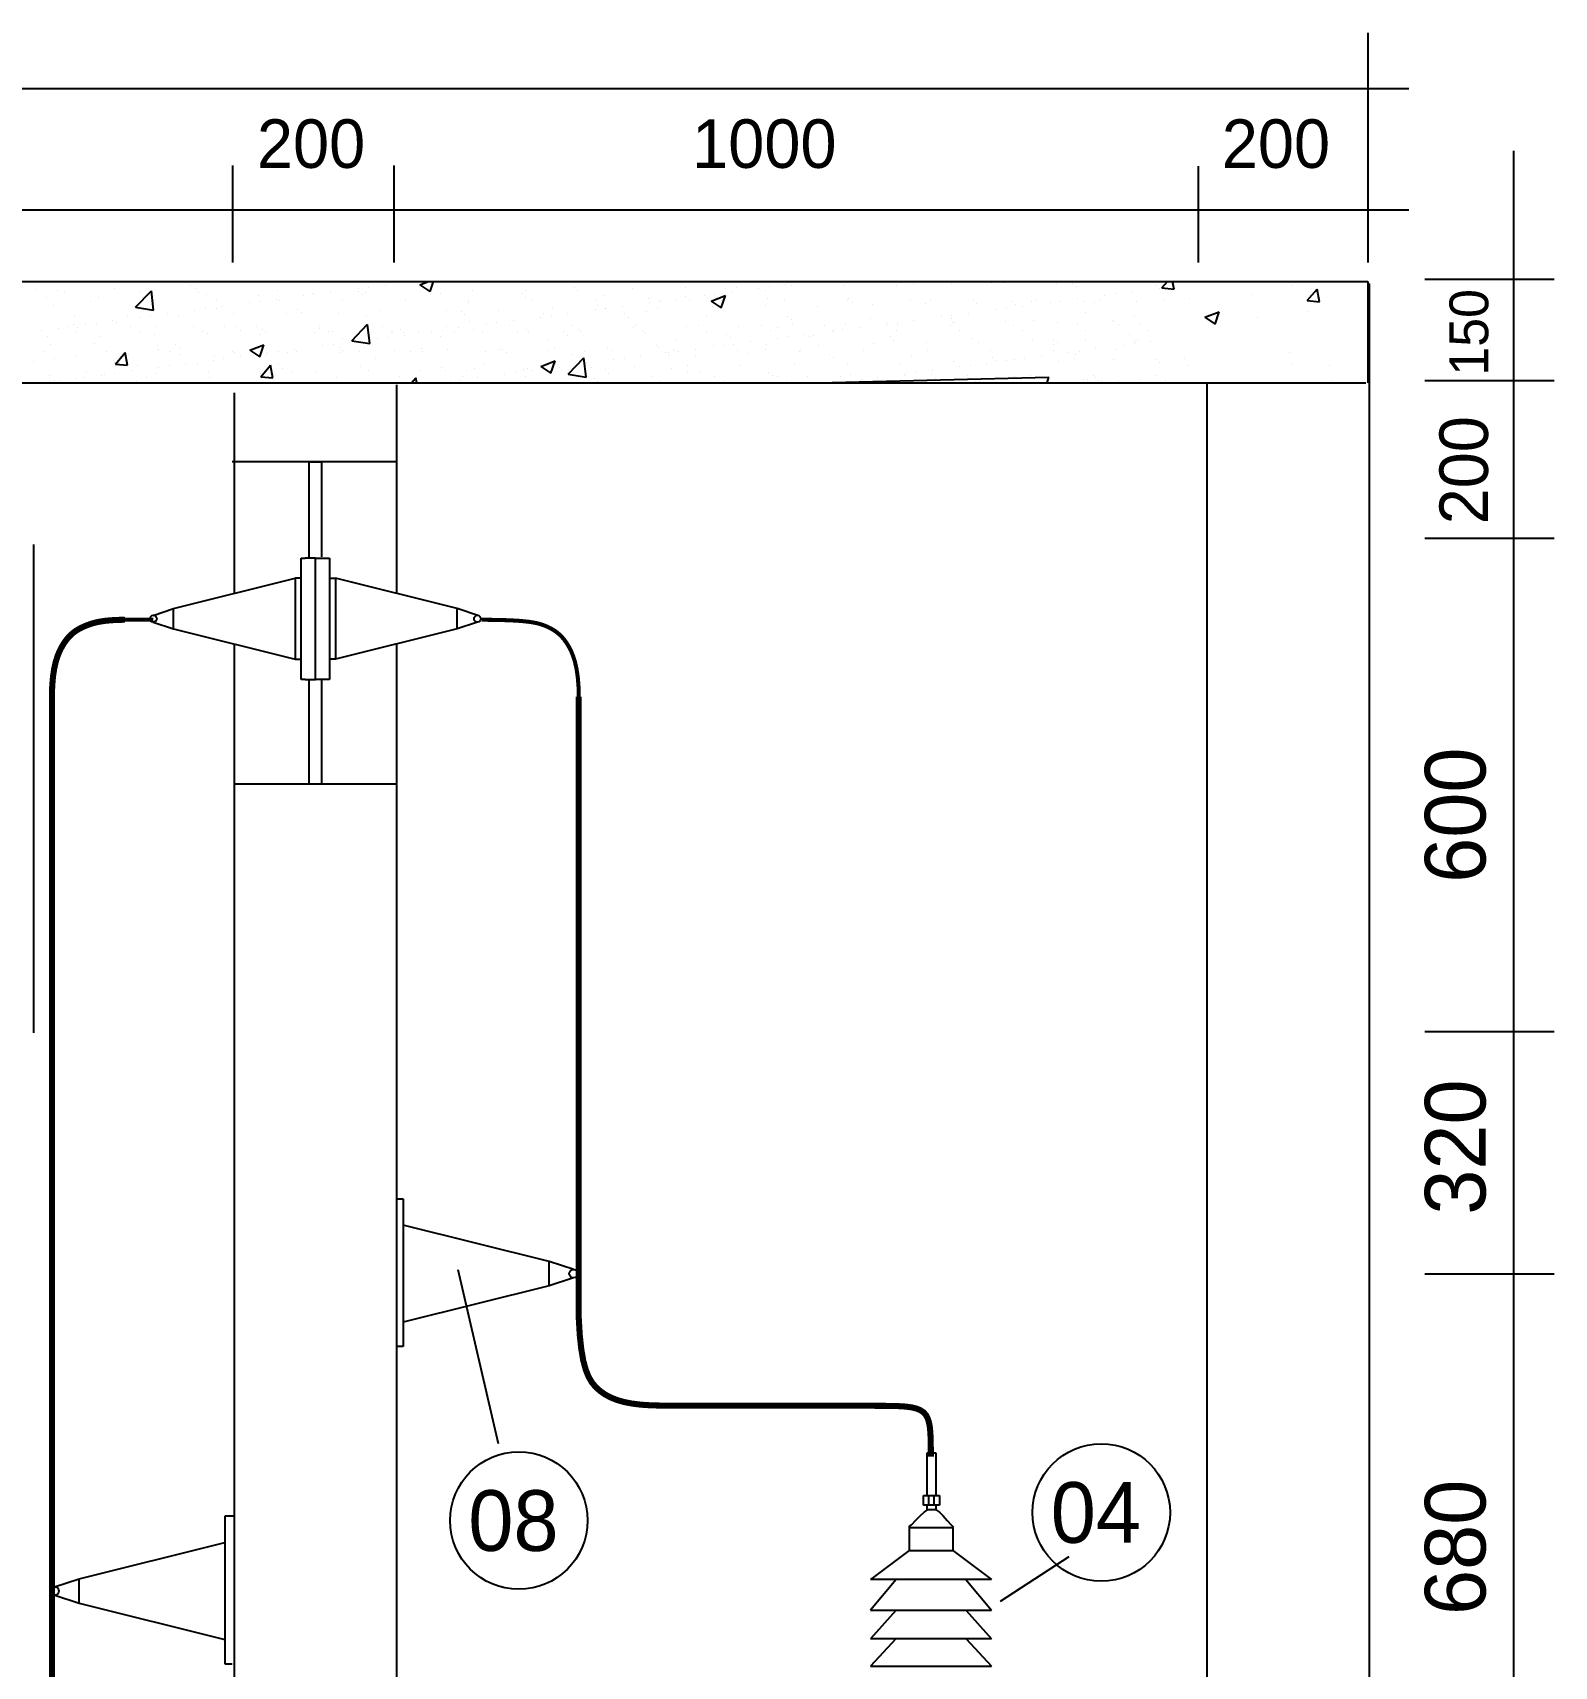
# Model space of a CAD drawing. Extents: x 0.013 to 0.842, y 0.009 to 0.544.
# Drawn here: x 0.26188 to 0.2995, y 0.0585 to 0.0989 of the extents above; entities that cross this region are included whole.
import ezdxf

# ---------------------------------------------------------------- set-up
doc = ezdxf.new("R2010")
doc.units = 0
doc.header["$LTSCALE"] = 250
doc.header["$MEASUREMENT"] = 0
doc.layers.get('0').update_dxf_attribs({"linetype": 'CONTINUOUS'})
doc.layers.add('DETALHES-DIVERSOS', color=7, linetype='CONTINUOUS')
doc.styles.add('ROMANS', font='TXT', dxfattribs={"height": 100})

# ---------------------------------------------------------------- blocks, each defined once
blk = doc.blocks.new('*X1')
at = {"color": 0}
for p, q in [((83069.5, 56709.7), (83069.5, 56709.7)), ((83457.1, 56717.7), (83457.1, 56717.7)), ((83857.3, 56714.3), (83857.3, 56714.3)), ((84263.3, 56705.4), (84263.3, 56705.4)), ((84662.3, 56715.1), (84662.3, 56715.1)), ((84663.4, 56702), (84663.4, 56702)), ((84714.3, 56721.9), (84714.3, 56721.9)), ((84795.6, 56732.6), (84795.6, 56732.6)), ((85225.1, 56704.8), (85225.1, 56704.8)), ((85486.8, 56708.1), (85486.8, 56708.1)), ((85742.7, 56706.9), (85742.7, 56706.9)), ((86012.7, 56716.6), (86012.7, 56716.6)), ((86274.5, 56720), (86274.5, 56720)), ((86530.3, 56718.8), (86530.3, 56718.8)), ((86594.9, 56748.3), (86594.9, 56748.3)), ((86638.7, 56716.3), (86638.7, 56716.3)), ((86690.8, 56723.2), (86690.8, 56723.2)), ((86772.1, 56733.9), (86772.1, 56733.9)), ((86800.4, 56728.5), (86800.4, 56728.5)), ((87062.2, 56731.8), (87062.2, 56731.8)), ((87318, 56730.6), (87318, 56730.6)), ((87401.1, 56736.1), (87401.1, 56736.1)), ((87588.1, 56740.3), (87588.1, 56740.3)), ((87788.7, 56744.1), (87788.7, 56744.1)), ((87849.8, 56743.7), (87849.8, 56743.7)), ((88105.6, 56742.4), (88105.6, 56742.4)), ((88188.8, 56740.7), (88188.8, 56740.7)), ((88207.2, 56723.8), (88207.2, 56723.8)), ((88479.4, 56699.7), (88479.4, 56699.7)), ((88594.9, 56731.8), (88594.9, 56731.8)), ((88615.2, 56717.6), (88615.2, 56717.6)), ((83123.9, 56672.6), (83123.9, 56672.6)), ((83156.5, 56630), (83156.5, 56630)), ((83339.6, 56653.6), (83339.6, 56653.6)), ((83379.7, 56671.4), (83379.7, 56671.4)), ((83556.6, 56626.5), (83556.6, 56626.5)), ((83649.8, 56681.1), (83649.8, 56681.1)), ((83651, 56654.2), (83651, 56654.2)), ((83875.7, 56697.4), (83875.7, 56697.4)), ((83911.5, 56684.5), (83911.5, 56684.5)), ((83962.4, 56654.7), (83962.4, 56654.7)), ((83988.1, 56626.3), (83988.1, 56626.3)), ((84123.9, 56644.2), (84123.9, 56644.2)), ((84167.3, 56683.2), (84167.3, 56683.2)), ((84176, 56651), (84176, 56651)), ((84257.3, 56661.7), (84257.3, 56661.7)), ((84273.8, 56655.3), (84273.8, 56655.3)), ((84393.1, 56679.6), (84393.1, 56679.6)), ((84437.4, 56693), (84437.4, 56693)), ((84445.2, 56686.5), (84445.2, 56686.5)), ((84526.5, 56697.2), (84526.5, 56697.2)), ((84585.3, 56655.9), (84585.3, 56655.9)), ((84681.9, 56685.1), (84681.9, 56685.1)), ((84699.2, 56696.3), (84699.2, 56696.3)), ((84896.7, 56656.4), (84896.7, 56656.4)), ((85069.5, 56693.2), (85069.5, 56693.2)), ((85208.1, 56657), (85208.1, 56657)), ((85469.6, 56689.7), (85469.6, 56689.7)), ((85488.1, 56672.8), (85488.1, 56672.8)), ((85519.5, 56657.6), (85519.5, 56657.6)), ((85830.9, 56658.1), (85830.9, 56658.1)), ((85875.7, 56680.9), (85875.7, 56680.9)), ((85964.6, 56627.6), (85964.6, 56627.6)), ((86100.4, 56645.5), (86100.4, 56645.5)), ((86142.3, 56658.7), (86142.3, 56658.7)), ((86152.4, 56652.3), (86152.4, 56652.3)), ((86233.7, 56663), (86233.7, 56663)), ((86275.8, 56677.5), (86275.8, 56677.5)), ((86294.3, 56660.6), (86294.3, 56660.6)), ((86369.6, 56680.9), (86369.6, 56680.9)), ((86409.7, 56626.2), (86409.7, 56626.2)), ((86421.6, 56687.8), (86421.6, 56687.8)), ((86502.9, 56698.5), (86502.9, 56698.5)), ((86671.5, 56629.6), (86671.5, 56629.6)), ((86681.9, 56668.6), (86681.9, 56668.6)), ((86765.2, 56659.8), (86765.2, 56659.8)), ((86927.3, 56628.3), (86927.3, 56628.3)), ((87076.6, 56660.4), (87076.6, 56660.4)), ((87082, 56665.2), (87082, 56665.2)), ((87100.4, 56648.3), (87100.4, 56648.3)), ((87197.4, 56638.1), (87197.4, 56638.1)), ((87388, 56661), (87388, 56661)), ((87459.1, 56641.4), (87459.1, 56641.4)), ((87488.1, 56656.3), (87488.1, 56656.3)), ((87699.4, 56661.5), (87699.4, 56661.5)), ((87714.9, 56640.2), (87714.9, 56640.2)), ((87859.7, 56618.2), (87859.7, 56618.2)), ((87888.2, 56652.9), (87888.2, 56652.9)), ((87906.6, 56636), (87906.6, 56636)), ((87941, 56628.9), (87941, 56628.9)), ((87985, 56649.9), (87985, 56649.9)), ((88010.8, 56662.1), (88010.8, 56662.1)), ((88076.8, 56646.8), (88076.8, 56646.8)), ((88128.9, 56653.6), (88128.9, 56653.6)), ((88210.2, 56664.3), (88210.2, 56664.3)), ((88246.8, 56653.2), (88246.8, 56653.2)), ((88294.2, 56644.1), (88294.2, 56644.1)), ((88322.2, 56662.7), (88322.2, 56662.7)), ((88346, 56682.2), (88346, 56682.2)), ((88398.1, 56689), (88398.1, 56689)), ((88502.6, 56652), (88502.6, 56652)), ((88633.6, 56663.2), (88633.6, 56663.2)), ((83256, 56538.8), (83256, 56538.8)), ((83259.1, 56578.9), (83259.1, 56578.9)), ((83316.4, 56537.9), (83316.4, 56537.9)), ((83368.5, 56544.7), (83368.5, 56544.7)), ((83449.8, 56555.4), (83449.8, 56555.4)), ((83520.8, 56582.2), (83520.8, 56582.2)), ((83575.1, 56609.6), (83575.1, 56609.6)), ((83585.6, 56573.3), (83585.6, 56573.3)), ((83637.6, 56580.2), (83637.6, 56580.2)), ((83718.9, 56590.9), (83718.9, 56590.9)), ((83776.7, 56581), (83776.7, 56581)), ((83854.8, 56608.7), (83854.8, 56608.7)), ((83906.8, 56615.6), (83906.8, 56615.6)), ((83962.7, 56617.7), (83962.7, 56617.7)), ((84046.7, 56590.7), (84046.7, 56590.7)), ((84308.5, 56594), (84308.5, 56594)), ((84362.8, 56614.2), (84362.8, 56614.2)), ((84381.3, 56597.4), (84381.3, 56597.4)), ((84564.3, 56592.8), (84564.3, 56592.8)), ((84768.9, 56605.4), (84768.9, 56605.4)), ((85096.2, 56605.9), (85096.2, 56605.9)), ((85169, 56602), (85169, 56602)), ((85187.5, 56585.1), (85187.5, 56585.1)), ((85292.9, 56539.2), (85292.9, 56539.2)), ((85344.9, 56546), (85344.9, 56546)), ((85352, 56604.7), (85352, 56604.7)), ((85426.2, 56556.7), (85426.2, 56556.7)), ((85562, 56574.6), (85562, 56574.6)), ((85575.1, 56593.1), (85575.1, 56593.1)), ((85614.1, 56581.4), (85614.1, 56581.4)), ((85622.1, 56614.4), (85622.1, 56614.4)), ((85695.4, 56592.1), (85695.4, 56592.1)), ((85831.2, 56610), (85831.2, 56610)), ((85883.3, 56616.9), (85883.3, 56616.9)), ((85883.8, 56617.7), (85883.8, 56617.7)), ((85975.2, 56589.7), (85975.2, 56589.7)), ((85993.6, 56572.8), (85993.6, 56572.8)), ((86139.6, 56616.5), (86139.6, 56616.5)), ((86381.3, 56580.8), (86381.3, 56580.8)), ((86781.4, 56577.4), (86781.4, 56577.4)), ((86799.8, 56560.5), (86799.8, 56560.5)), ((87068.5, 56539.1), (87068.5, 56539.1)), ((87187.4, 56568.6), (87187.4, 56568.6)), ((87269.3, 56540.4), (87269.3, 56540.4)), ((87321.3, 56547.3), (87321.3, 56547.3)), ((87324.3, 56537.9), (87324.3, 56537.9)), ((87402.6, 56558), (87402.6, 56558)), ((87538.5, 56575.9), (87538.5, 56575.9)), ((87587.6, 56565.1), (87587.6, 56565.1)), ((87590.5, 56582.7), (87590.5, 56582.7)), ((87594.4, 56547.6), (87594.4, 56547.6)), ((87606, 56548.2), (87606, 56548.2)), ((87671.8, 56593.4), (87671.8, 56593.4)), ((87807.6, 56611.3), (87807.6, 56611.3)), ((87856.1, 56551), (87856.1, 56551)), ((87993.6, 56556.3), (87993.6, 56556.3)), ((88111.9, 56549.8), (88111.9, 56549.8)), ((88382, 56559.5), (88382, 56559.5)), ((88393.8, 56552.8), (88393.8, 56552.8)), ((83099.3, 56509.3), (83099.3, 56509.3)), ((83130.2, 56479.9), (83130.2, 56479.9)), ((83180.6, 56520), (83180.6, 56520)), ((83226.4, 56526.8), (83226.4, 56526.8)), ((83268.6, 56499.9), (83268.6, 56499.9)), ((83274.5, 56521.9), (83274.5, 56521.9)), ((83386, 56478.7), (83386, 56478.7)), ((83537.8, 56527.4), (83537.8, 56527.4)), ((83580, 56500.5), (83580, 56500.5)), ((83656.1, 56488.4), (83656.1, 56488.4)), ((83662.1, 56529.9), (83662.1, 56529.9)), ((83849.2, 56527.9), (83849.2, 56527.9)), ((83891.4, 56501.1), (83891.4, 56501.1)), ((83917.8, 56491.8), (83917.8, 56491.8)), ((84062.2, 56526.5), (84062.2, 56526.5)), ((84080.7, 56509.6), (84080.7, 56509.6)), ((84160.6, 56528.5), (84160.6, 56528.5)), ((84173.6, 56490.5), (84173.6, 56490.5)), ((84202.8, 56501.6), (84202.8, 56501.6)), ((84443.7, 56500.3), (84443.7, 56500.3)), ((84468.3, 56517.6), (84468.3, 56517.6)), ((84472, 56529), (84472, 56529)), ((84514.2, 56502.2), (84514.2, 56502.2)), ((84754.5, 56468.3), (84754.5, 56468.3)), ((84783.5, 56529.6), (84783.5, 56529.6)), ((84806.5, 56475.1), (84806.5, 56475.1)), ((84825.6, 56502.7), (84825.6, 56502.7)), ((84868.4, 56514.2), (84868.4, 56514.2)), ((84886.8, 56497.3), (84886.8, 56497.3)), ((84887.8, 56485.8), (84887.8, 56485.8)), ((84961.3, 56502.4), (84961.3, 56502.4)), ((85023.7, 56503.7), (85023.7, 56503.7)), ((85075.7, 56510.6), (85075.7, 56510.6)), ((85094.9, 56530.2), (85094.9, 56530.2)), ((85137, 56503.3), (85137, 56503.3)), ((85157, 56521.3), (85157, 56521.3)), ((85231.4, 56512.1), (85231.4, 56512.1)), ((85274.5, 56505.4), (85274.5, 56505.4)), ((85406.3, 56530.7), (85406.3, 56530.7)), ((85448.5, 56503.9), (85448.5, 56503.9)), ((85493.1, 56515.5), (85493.1, 56515.5)), ((85674.6, 56501.9), (85674.6, 56501.9)), ((85693, 56485), (85693, 56485)), ((85717.7, 56531.3), (85717.7, 56531.3)), ((85749, 56514.2), (85749, 56514.2)), ((85759.9, 56504.4), (85759.9, 56504.4)), ((86019, 56524), (86019, 56524)), ((86029.1, 56531.9), (86029.1, 56531.9)), ((86071.3, 56505), (86071.3, 56505)), ((86080.6, 56493.1), (86080.6, 56493.1)), ((86280.8, 56527.3), (86280.8, 56527.3)), ((86340.5, 56532.4), (86340.5, 56532.4)), ((86382.7, 56505.6), (86382.7, 56505.6)), ((86480.8, 56489.6), (86480.8, 56489.6)), ((86499.2, 56472.8), (86499.2, 56472.8)), ((86536.6, 56526.1), (86536.6, 56526.1)), ((86651.9, 56533), (86651.9, 56533)), ((86694.1, 56506.1), (86694.1, 56506.1)), ((86730.9, 56469.6), (86730.9, 56469.6)), ((86783, 56476.4), (86783, 56476.4)), ((86806.7, 56535.8), (86806.7, 56535.8)), ((86864.3, 56487.1), (86864.3, 56487.1)), ((86886.8, 56480.8), (86886.8, 56480.8)), ((86963.4, 56533.6), (86963.4, 56533.6)), ((87000.1, 56505), (87000.1, 56505)), ((87005.5, 56506.7), (87005.5, 56506.7)), ((87052.2, 56511.9), (87052.2, 56511.9)), ((87133.5, 56522.6), (87133.5, 56522.6)), ((87274.8, 56534.1), (87274.8, 56534.1)), ((87287, 56477.4), (87287, 56477.4)), ((87305.4, 56460.5), (87305.4, 56460.5)), ((87316.9, 56507.3), (87316.9, 56507.3)), ((87586.2, 56534.7), (87586.2, 56534.7)), ((87628.4, 56507.8), (87628.4, 56507.8)), ((87693, 56468.5), (87693, 56468.5)), ((87897.6, 56535.3), (87897.6, 56535.3)), ((87939.8, 56508.4), (87939.8, 56508.4)), ((87991.3, 56457.2), (87991.3, 56457.2)), ((88093.2, 56465.1), (88093.2, 56465.1)), ((88209, 56535.8), (88209, 56535.8)), ((88251.2, 56509), (88251.2, 56509)), ((88253.1, 56460.6), (88253.1, 56460.6)), ((88412.2, 56536), (88412.2, 56536)), ((88508.9, 56459.3), (88508.9, 56459.3)), ((88520.4, 56536.4), (88520.4, 56536.4)), ((88562.6, 56509.5), (88562.6, 56509.5)), ((83109, 56402.6), (83109, 56402.6)), ((83265.4, 56386.2), (83265.4, 56386.2)), ((83361.5, 56442.1), (83361.5, 56442.1)), ((83420.4, 56403.2), (83420.4, 56403.2)), ((83527.1, 56389.5), (83527.1, 56389.5)), ((83731.8, 56403.8), (83731.8, 56403.8)), ((83761.6, 56438.7), (83761.6, 56438.7)), ((83780, 56421.8), (83780, 56421.8)), ((83783, 56388.3), (83783, 56388.3)), ((84043.2, 56404.3), (84043.2, 56404.3)), ((84053, 56398), (84053, 56398)), ((84080.3, 56379.5), (84080.3, 56379.5)), ((84167.6, 56429.9), (84167.6, 56429.9)), ((84216.1, 56397.4), (84216.1, 56397.4)), ((84268.2, 56404.3), (84268.2, 56404.3)), ((84314.8, 56401.4), (84314.8, 56401.4)), ((84349.5, 56415), (84349.5, 56415)), ((84354.6, 56404.9), (84354.6, 56404.9)), ((84485.3, 56432.8), (84485.3, 56432.8)), ((84537.4, 56439.7), (84537.4, 56439.7)), ((84567.8, 56426.4), (84567.8, 56426.4)), ((84570.6, 56400.1), (84570.6, 56400.1)), ((84586.2, 56409.5), (84586.2, 56409.5)), ((84618.7, 56450.4), (84618.7, 56450.4)), ((84666, 56405.5), (84666, 56405.5)), ((84840.7, 56409.9), (84840.7, 56409.9)), ((84973.8, 56417.6), (84973.8, 56417.6)), ((84977.4, 56406), (84977.4, 56406)), ((85102.5, 56413.2), (85102.5, 56413.2)), ((85288.9, 56406.6), (85288.9, 56406.6)), ((85358.3, 56412), (85358.3, 56412)), ((85374, 56414.2), (85374, 56414.2)), ((85392.4, 56397.3), (85392.4, 56397.3)), ((85600.3, 56407.2), (85600.3, 56407.2)), ((85628.4, 56421.7), (85628.4, 56421.7)), ((85780, 56405.3), (85780, 56405.3)), ((85890.1, 56425), (85890.1, 56425)), ((85911.7, 56407.7), (85911.7, 56407.7)), ((86056.8, 56380.8), (86056.8, 56380.8)), ((86145.9, 56423.8), (86145.9, 56423.8)), ((86180.2, 56401.9), (86180.2, 56401.9)), ((86192.6, 56398.7), (86192.6, 56398.7)), ((86198.6, 56385), (86198.6, 56385)), ((86223.1, 56408.3), (86223.1, 56408.3)), ((86244.6, 56405.5), (86244.6, 56405.5)), ((86325.9, 56416.2), (86325.9, 56416.2)), ((86416, 56433.5), (86416, 56433.5)), ((86461.8, 56434.1), (86461.8, 56434.1)), ((86513.8, 56441), (86513.8, 56441)), ((86534.5, 56408.9), (86534.5, 56408.9)), ((86586.2, 56393), (86586.2, 56393)), ((86595.1, 56451.7), (86595.1, 56451.7)), ((86677.8, 56436.9), (86677.8, 56436.9)), ((86845.9, 56409.4), (86845.9, 56409.4)), ((86933.6, 56435.7), (86933.6, 56435.7)), ((86986.4, 56389.6), (86986.4, 56389.6)), ((87157.3, 56410), (87157.3, 56410)), ((87203.7, 56445.4), (87203.7, 56445.4)), ((87392.4, 56380.8), (87392.4, 56380.8)), ((87465.4, 56448.7), (87465.4, 56448.7)), ((87468.8, 56410.6), (87468.8, 56410.6)), ((87721.2, 56447.5), (87721.2, 56447.5)), ((87780.2, 56411.1), (87780.2, 56411.1)), ((87792.5, 56377.3), (87792.5, 56377.3)), ((88033.2, 56382.1), (88033.2, 56382.1)), ((88091.6, 56411.7), (88091.6, 56411.7)), ((88111.6, 56448.2), (88111.6, 56448.2)), ((88169, 56400), (88169, 56400)), ((88221.1, 56406.8), (88221.1, 56406.8)), ((88302.4, 56417.5), (88302.4, 56417.5)), ((88403, 56412.3), (88403, 56412.3)), ((88438.2, 56435.4), (88438.2, 56435.4)), ((88490.3, 56442.3), (88490.3, 56442.3)), ((88499.2, 56456.2), (88499.2, 56456.2)), ((88571.6, 56453), (88571.6, 56453)), ((83060.8, 56354.4), (83060.8, 56354.4)), ((83460.7, 56297.9), (83460.7, 56297.9)), ((83461, 56350.9), (83461, 56350.9)), ((83479.4, 56334.1), (83479.4, 56334.1)), ((83542, 56308.6), (83542, 56308.6)), ((83662.4, 56295.8), (83662.4, 56295.8)), ((83677.8, 56326.5), (83677.8, 56326.5)), ((83729.8, 56333.4), (83729.8, 56333.4)), ((83811.1, 56344.1), (83811.1, 56344.1)), ((83867, 56342.1), (83867, 56342.1)), ((83924.1, 56299.1), (83924.1, 56299.1)), ((83947, 56362), (83947, 56362)), ((83999, 56368.8), (83999, 56368.8)), ((84179.9, 56297.9), (84179.9, 56297.9)), ((84267.2, 56338.7), (84267.2, 56338.7)), ((84285.6, 56321.8), (84285.6, 56321.8)), ((84450, 56307.6), (84450, 56307.6)), ((84673.2, 56329.8), (84673.2, 56329.8)), ((84711.8, 56310.9), (84711.8, 56310.9)), ((84967.6, 56309.7), (84967.6, 56309.7)), ((85073.4, 56326.4), (85073.4, 56326.4)), ((85091.8, 56309.5), (85091.8, 56309.5)), ((85237.7, 56319.4), (85237.7, 56319.4)), ((85437.1, 56299.2), (85437.1, 56299.2)), ((85479.4, 56317.5), (85479.4, 56317.5)), ((85499.4, 56322.8), (85499.4, 56322.8)), ((85518.4, 56309.9), (85518.4, 56309.9)), ((85654.2, 56327.8), (85654.2, 56327.8)), ((85706.3, 56334.7), (85706.3, 56334.7)), ((85787.6, 56345.4), (85787.6, 56345.4)), ((85879.6, 56314.1), (85879.6, 56314.1)), ((85898, 56297.2), (85898, 56297.2)), ((85923.4, 56363.3), (85923.4, 56363.3)), ((85975.5, 56370.1), (85975.5, 56370.1)), ((86025.3, 56331.3), (86025.3, 56331.3)), ((86285.6, 56305.3), (86285.6, 56305.3)), ((86287.1, 56334.6), (86287.1, 56334.6)), ((86542.9, 56333.4), (86542.9, 56333.4)), ((86685.7, 56301.8), (86685.7, 56301.8)), ((86813, 56343.1), (86813, 56343.1)), ((87004.8, 56372.7), (87004.8, 56372.7)), ((87074.8, 56346.5), (87074.8, 56346.5)), ((87330.6, 56345.2), (87330.6, 56345.2)), ((87413.5, 56300.5), (87413.5, 56300.5)), ((87494.8, 56311.2), (87494.8, 56311.2)), ((87600.7, 56355), (87600.7, 56355)), ((87630.7, 56329.1), (87630.7, 56329.1)), ((87682.7, 56336), (87682.7, 56336)), ((87764, 56346.7), (87764, 56346.7)), ((87811, 56360.4), (87811, 56360.4)), ((87862.4, 56358.3), (87862.4, 56358.3)), ((87899.8, 56364.5), (87899.8, 56364.5)), ((87951.9, 56371.4), (87951.9, 56371.4)), ((88118.2, 56357.1), (88118.2, 56357.1)), ((88198.6, 56368.5), (88198.6, 56368.5)), ((88388.3, 56366.8), (88388.3, 56366.8)), ((88598.7, 56365), (88598.7, 56365)), ((88617.2, 56348.1), (88617.2, 56348.1)), ((83136.5, 56287.2), (83136.5, 56287.2)), ((83139.4, 56255.6), (83139.4, 56255.6)), ((83160.4, 56263.2), (83160.4, 56263.2)), ((83191.5, 56262.5), (83191.5, 56262.5)), ((83272.8, 56273.2), (83272.8, 56273.2)), ((83307.1, 56276.4), (83307.1, 56276.4)), ((83392.3, 56286), (83392.3, 56286)), ((83408.6, 56291.1), (83408.6, 56291.1)), ((83566.4, 56254.3), (83566.4, 56254.3)), ((83618.6, 56276.9), (83618.6, 56276.9)), ((83660.7, 56250.1), (83660.7, 56250.1)), ((83930, 56277.5), (83930, 56277.5)), ((83966.6, 56250.9), (83966.6, 56250.9)), ((83972.1, 56250.6), (83972.1, 56250.6)), ((84241.4, 56278.1), (84241.4, 56278.1)), ((84283.6, 56251.2), (84283.6, 56251.2)), ((84552.8, 56278.6), (84552.8, 56278.6)), ((84595, 56251.8), (84595, 56251.8)), ((84864.2, 56279.2), (84864.2, 56279.2)), ((84906.4, 56252.3), (84906.4, 56252.3)), ((85115.9, 56256.9), (85115.9, 56256.9)), ((85167.9, 56263.8), (85167.9, 56263.8)), ((85175.6, 56279.8), (85175.6, 56279.8)), ((85217.8, 56252.9), (85217.8, 56252.9)), ((85249.2, 56274.5), (85249.2, 56274.5)), ((85385.1, 56292.4), (85385.1, 56292.4)), ((85487, 56280.3), (85487, 56280.3)), ((85529.2, 56253.5), (85529.2, 56253.5)), ((85798.5, 56280.9), (85798.5, 56280.9)), ((85840.6, 56254), (85840.6, 56254)), ((86109.9, 56281.5), (86109.9, 56281.5)), ((86152, 56254.6), (86152, 56254.6)), ((86421.3, 56282), (86421.3, 56282)), ((86463.5, 56255.2), (86463.5, 56255.2)), ((86704.2, 56284.9), (86704.2, 56284.9)), ((86732.7, 56282.6), (86732.7, 56282.6)), ((86774.9, 56255.7), (86774.9, 56255.7)), ((87044.1, 56283.2), (87044.1, 56283.2)), ((87086.3, 56256.3), (87086.3, 56256.3)), ((87091.8, 56293), (87091.8, 56293)), ((87092.3, 56258.2), (87092.3, 56258.2)), ((87144.4, 56265.1), (87144.4, 56265.1)), ((87210, 56252.7), (87210, 56252.7)), ((87225.7, 56275.8), (87225.7, 56275.8)), ((87355.5, 56283.7), (87355.5, 56283.7)), ((87361.5, 56293.7), (87361.5, 56293.7)), ((87397.7, 56256.9), (87397.7, 56256.9)), ((87471.7, 56256), (87471.7, 56256)), ((87491.9, 56289.5), (87491.9, 56289.5)), ((87510.4, 56272.7), (87510.4, 56272.7)), ((87666.9, 56284.3), (87666.9, 56284.3)), ((87709.1, 56257.4), (87709.1, 56257.4)), ((87727.5, 56254.8), (87727.5, 56254.8)), ((87898, 56280.7), (87898, 56280.7)), ((87978.4, 56284.9), (87978.4, 56284.9)), ((87997.6, 56264.5), (87997.6, 56264.5)), ((88020.5, 56258), (88020.5, 56258)), ((88259.4, 56267.9), (88259.4, 56267.9)), ((88289.8, 56285.4), (88289.8, 56285.4)), ((88298.1, 56277.3), (88298.1, 56277.3)), ((88316.6, 56260.4), (88316.6, 56260.4)), ((88331.9, 56258.6), (88331.9, 56258.6)), ((88515.2, 56266.7), (88515.2, 56266.7)), ((88601.2, 56286), (88601.2, 56286)), ((88643.4, 56259.1), (88643.4, 56259.1))]:
    blk.add_line(p, q, dxfattribs=at)

msp = doc.modelspace()

# ---------------------------------------------------------------- linework, layer by layer
at = {"layer": 'DETALHES-DIVERSOS'}
for p, q in [((0.2949, 0.093216), (0.2949, 0.0989)), ((0.2194, 0.097516), (0.2959, 0.097516)), ((0.2985, 0.030074), (0.2985, 0.095974)), ((0.266831, 0.093216), (0.266831, 0.095616)), ((0.270816, 0.093216), (0.270816, 0.095616)), ((0.2907, 0.093216), (0.2907, 0.0956)), ((0.2194, 0.094516), (0.2959, 0.094516)), ((0.220801, 0.092746), (0.294888, 0.092746)), ((0.265787, 0.09264), (0.265787, 0.09264)), ((0.271454, 0.092663), (0.271669, 0.092746)), ((0.271454, 0.092663), (0.271703, 0.092495)), ((0.271704, 0.092495), (0.271788, 0.092746)), ((0.275264, 0.092598), (0.275264, 0.092598)), ((0.278997, 0.092577), (0.278997, 0.092577)), ((0.289799, 0.092586), (0.289933, 0.092746)), ((0.289799, 0.092586), (0.290098, 0.09256)), ((0.290099, 0.09256), (0.290064, 0.092746)), ((0.29302, 0.092653), (0.29302, 0.092653)), ((0.293392, 0.092272), (0.293634, 0.09256)), ((0.293692, 0.092245), (0.293634, 0.09256)), ((0.294888, 0.092746), (0.294888, 0.090241)), ((0.29492, 0.092696), (0.29492, 0.029955)), ((0.2963, 0.0928), (0.2995, 0.0928)), ((0.262488, 0.09252), (0.262488, 0.09252)), ((0.262663, 0.092492), (0.262663, 0.092492)), ((0.264425, 0.092109), (0.264815, 0.092516)), ((0.264533, 0.092475), (0.264533, 0.092475)), ((0.26487, 0.09204), (0.264815, 0.092515)), ((0.272662, 0.092222), (0.272662, 0.092222)), ((0.275845, 0.092162), (0.275845, 0.092162)), ((0.2771, 0.092327), (0.2771, 0.092327)), ((0.278654, 0.092262), (0.279005, 0.092397)), ((0.278654, 0.092262), (0.278903, 0.092094)), ((0.278903, 0.092094), (0.279005, 0.092396)), ((0.279986, 0.092512), (0.279986, 0.092512)), ((0.29049, 0.092332), (0.29049, 0.092332)), ((0.292039, 0.092415), (0.292039, 0.092415)), ((0.293392, 0.092272), (0.293692, 0.092246)), ((0.263942, 0.091736), (0.263942, 0.091736)), ((0.264425, 0.092109), (0.26487, 0.09204)), ((0.270131, 0.091902), (0.270131, 0.091902)), ((0.272682, 0.091745), (0.272682, 0.091745)), ((0.277064, 0.09201), (0.277064, 0.09201)), ((0.287917, 0.091979), (0.287917, 0.091979)), ((0.289118, 0.091913), (0.289118, 0.091913)), ((0.290863, 0.091861), (0.291214, 0.091995)), ((0.290863, 0.091861), (0.291112, 0.091693)), ((0.291113, 0.091692), (0.291214, 0.091995)), ((0.292168, 0.091849), (0.292168, 0.091849)), ((0.293422, 0.092014), (0.293422, 0.092014)), ((0.266617, 0.091623), (0.266617, 0.091623)), ((0.267559, 0.091549), (0.267559, 0.091549)), ((0.269291, 0.09151), (0.269291, 0.09151)), ((0.26953, 0.09133), (0.26953, 0.09133)), ((0.269771, 0.09128), (0.270161, 0.091687)), ((0.270217, 0.09121), (0.270162, 0.091686)), ((0.270784, 0.091495), (0.270784, 0.091495)), ((0.271965, 0.091397), (0.271965, 0.091397)), ((0.274143, 0.091509), (0.274143, 0.091509)), ((0.280306, 0.091604), (0.280306, 0.091604)), ((0.281186, 0.091412), (0.281186, 0.091412)), ((0.289004, 0.091432), (0.289004, 0.091432)), ((0.262324, 0.091176), (0.262324, 0.091176)), ((0.263924, 0.090704), (0.264166, 0.090992)), ((0.264224, 0.090678), (0.264166, 0.090992)), ((0.264957, 0.091173), (0.264957, 0.091173)), ((0.264999, 0.091063), (0.264999, 0.091063)), ((0.266366, 0.090914), (0.266366, 0.090914)), ((0.267245, 0.091047), (0.267596, 0.091182)), ((0.267245, 0.091047), (0.267494, 0.090879)), ((0.267494, 0.090879), (0.267596, 0.091182)), ((0.267673, 0.09095), (0.267673, 0.09095)), ((0.269771, 0.09128), (0.270217, 0.091211)), ((0.271221, 0.091007), (0.271221, 0.091007)), ((0.27464, 0.091284), (0.27464, 0.091284)), ((0.275203, 0.09093), (0.275203, 0.09093)), ((0.277314, 0.091171), (0.277314, 0.091171)), ((0.277775, 0.091283), (0.277775, 0.091283)), ((0.279988, 0.091058), (0.279988, 0.091058)), ((0.280843, 0.091017), (0.280843, 0.091017)), ((0.287107, 0.091182), (0.287107, 0.091182)), ((0.287672, 0.090945), (0.287672, 0.090945)), ((0.292959, 0.090985), (0.292959, 0.090985)), ((0.262427, 0.090852), (0.262427, 0.090852)), ((0.263924, 0.090704), (0.264224, 0.090678)), ((0.264469, 0.090664), (0.264469, 0.090664)), ((0.267518, 0.09039), (0.267759, 0.090678)), ((0.267817, 0.090363), (0.267759, 0.090677)), ((0.270347, 0.090837), (0.270347, 0.090837)), ((0.272601, 0.090555), (0.272601, 0.090555)), ((0.273022, 0.090724), (0.273022, 0.090724)), ((0.274444, 0.090646), (0.274795, 0.090781)), ((0.274444, 0.090646), (0.274694, 0.090478)), ((0.274694, 0.090478), (0.274795, 0.090781)), ((0.275118, 0.090451), (0.275508, 0.090857)), ((0.275564, 0.090381), (0.275508, 0.090857)), ((0.275696, 0.090611), (0.275696, 0.090611)), ((0.277679, 0.090601), (0.277679, 0.090601)), ((0.278265, 0.09091), (0.278265, 0.09091)), ((0.290347, 0.090832), (0.290347, 0.090832)), ((0.290429, 0.090664), (0.290429, 0.090664)), ((0.293021, 0.090719), (0.293021, 0.090719)), ((0.293953, 0.090662), (0.293953, 0.090662)), ((0.220801, 0.090241), (0.294838, 0.090241)), ((0.263215, 0.090499), (0.263215, 0.090499)), ((0.267518, 0.09039), (0.267817, 0.090364)), ((0.268299, 0.090506), (0.268299, 0.090506)), ((0.270873, 0.090191), (0.270873, 0.085031)), ((0.27125, 0.090241), (0.271353, 0.090363)), ((0.271375, 0.090241), (0.271353, 0.090363)), ((0.275118, 0.090451), (0.275563, 0.090382)), ((0.275343, 0.090409), (0.275343, 0.090409)), ((0.275782, 0.090351), (0.275782, 0.090351)), ((0.27837, 0.090498), (0.27837, 0.090498)), ((0.281045, 0.090385), (0.281045, 0.090385)), ((0.281644, 0.090245), (0.287005, 0.09038)), ((0.281644, 0.090245), (0.28165, 0.090241)), ((0.286959, 0.090241), (0.287005, 0.090379)), ((0.287856, 0.090311), (0.287856, 0.090311)), ((0.288729, 0.090272), (0.288729, 0.090272)), ((0.290912, 0.090241), (0.290912, 0.030106)), ((0.294002, 0.090288), (0.294002, 0.090288)), ((0.2963, 0.0903), (0.2995, 0.0903)), ((0.266865, 0.08999), (0.266865, 0.085031)), ((0.270873, 0.088287), (0.266815, 0.088287)), ((0.268719, 0.085933), (0.268719, 0.088287)), ((0.268719, 0.088287), (0.269019, 0.088287)), ((0.269019, 0.088287), (0.269019, 0.085933)), ((0.261906, 0.074164), (0.261906, 0.086237)), ((0.2963, 0.0864), (0.2995, 0.0864)), ((0.268518, 0.082901), (0.268518, 0.085907)), ((0.268518, 0.085907), (0.268619, 0.085907)), ((0.268869, 0.085907), (0.268619, 0.085907)), ((0.268869, 0.082901), (0.268869, 0.085907)), ((0.268869, 0.085907), (0.26912, 0.085907)), ((0.26912, 0.085907), (0.26922, 0.085907)), ((0.26922, 0.085907), (0.26922, 0.082901)), ((0.265362, 0.084655), (0.268368, 0.085406)), ((0.268368, 0.085406), (0.268368, 0.083402)), ((0.268368, 0.085406), (0.268368, 0.083402)), ((0.268518, 0.085406), (0.268368, 0.085406)), ((0.26922, 0.085406), (0.26937, 0.085406)), ((0.272376, 0.084655), (0.26937, 0.085406)), ((0.26937, 0.085406), (0.26937, 0.083402)), ((0.26937, 0.085406), (0.26937, 0.083402)), ((0.264856, 0.084489), (0.265362, 0.084655)), ((0.265362, 0.084154), (0.265362, 0.084655)), ((0.272882, 0.084489), (0.272376, 0.084655)), ((0.272376, 0.084154), (0.272376, 0.084655)), ((0.272882, 0.084489), (0.272376, 0.084655)), ((0.272376, 0.084154), (0.272376, 0.084655)), ((0.272882, 0.084489), (0.272376, 0.084655)), ((0.272376, 0.084154), (0.272376, 0.084655)), ((0.264861, 0.084317), (0.265362, 0.084154)), ((0.265362, 0.084154), (0.268368, 0.083402)), ((0.272376, 0.084154), (0.26937, 0.083402)), ((0.272877, 0.084317), (0.272376, 0.084154)), ((0.272877, 0.084317), (0.272376, 0.084154)), ((0.272877, 0.084317), (0.272376, 0.084154)), ((0.266865, 0.083778), (0.266865, 0.030024)), ((0.270873, 0.083778), (0.270873, 0.030024)), ((0.268368, 0.083402), (0.268518, 0.083402)), ((0.26937, 0.083402), (0.26922, 0.083402)), ((0.268619, 0.082901), (0.268518, 0.082901)), ((0.268619, 0.082901), (0.268869, 0.082901)), ((0.268719, 0.080322), (0.268719, 0.082877)), ((0.26912, 0.082901), (0.268869, 0.082901)), ((0.269019, 0.082877), (0.269019, 0.080322)), ((0.26922, 0.082901), (0.26912, 0.082901)), ((0.266865, 0.080322), (0.270873, 0.080322)), ((0.268669, 0.080322), (0.269019, 0.080322)), ((0.2963, 0.0742), (0.2995, 0.0742)), ((0.270861, 0.07006), (0.271041, 0.07006)), ((0.271041, 0.07006), (0.271041, 0.066403)), ((0.274648, 0.068507), (0.271041, 0.069409)), ((0.2734, 0.064), (0.2724, 0.0683)), ((0.274648, 0.067906), (0.274648, 0.068507)), ((0.275256, 0.068308), (0.274648, 0.068507)), ((0.274648, 0.067906), (0.271041, 0.067004)), ((0.27525, 0.068102), (0.274648, 0.067906)), ((0.2963, 0.0682), (0.2995, 0.0682)), ((0.271041, 0.066403), (0.270861, 0.066403)), ((0.284221, 0.063767), (0.283983, 0.063767)), ((0.283983, 0.063767), (0.283983, 0.062722)), ((0.284221, 0.062722), (0.284221, 0.063767)), ((0.283901, 0.062484), (0.283901, 0.062722)), ((0.283901, 0.062722), (0.284302, 0.062722)), ((0.283983, 0.062722), (0.284221, 0.062722)), ((0.284032, 0.062484), (0.284032, 0.062722)), ((0.284164, 0.062484), (0.284164, 0.062722)), ((0.284302, 0.062722), (0.284302, 0.062484)), ((0.284302, 0.062484), (0.283901, 0.062484)), ((0.283983, 0.062484), (0.283983, 0.062377)), ((0.283983, 0.062377), (0.284221, 0.062377)), ((0.284221, 0.062377), (0.284221, 0.062484)), ((0.266865, 0.062211), (0.266635, 0.062211)), ((0.266635, 0.062211), (0.266635, 0.058554)), ((0.266635, 0.062211), (0.266635, 0.058554)), ((0.283548, 0.06194), (0.283548, 0.061357)), ((0.283548, 0.061931), (0.284633, 0.061931)), ((0.284633, 0.061919), (0.284633, 0.061357)), ((0.263028, 0.060658), (0.266635, 0.06156)), ((0.283548, 0.061357), (0.282596, 0.060643)), ((0.283548, 0.061357), (0.284633, 0.061357)), ((0.284633, 0.061357), (0.285585, 0.060643)), ((0.2875, 0.0612), (0.2858, 0.0601)), ((0.26242, 0.060459), (0.263028, 0.060658)), ((0.263028, 0.060057), (0.263028, 0.060658)), ((0.285585, 0.060643), (0.282596, 0.060643)), ((0.283225, 0.060639), (0.282596, 0.059887)), ((0.284954, 0.06064), (0.285585, 0.059887)), ((0.262426, 0.060253), (0.263028, 0.060057)), ((0.263028, 0.060057), (0.266635, 0.059155)), ((0.282596, 0.059887), (0.285585, 0.059887)), ((0.283221, 0.05988), (0.282596, 0.059179)), ((0.284959, 0.05988), (0.285585, 0.059179)), ((0.266635, 0.059155), (0.266635, 0.058554)), ((0.266635, 0.059155), (0.266635, 0.058554)), ((0.285585, 0.059179), (0.282596, 0.059179)), ((0.283223, 0.059174), (0.282596, 0.058496)), ((0.284957, 0.059174), (0.285585, 0.058496)), ((0.266635, 0.058554), (0.266815, 0.058554)), ((0.282596, 0.058496), (0.285585, 0.058496))]:
    msp.add_line(p, q, dxfattribs=at)
for points, const_width in [([(0.262356, 0.082476), (0.262363, 0.082739), (0.262382, 0.082969), (0.262412, 0.083167), (0.26245, 0.083337), (0.262496, 0.083482), (0.262547, 0.083607), (0.262601, 0.083712), (0.262657, 0.083803), (0.262713, 0.083882), (0.26277, 0.083951), (0.262829, 0.08401), (0.262889, 0.084062), (0.262951, 0.084107), (0.263016, 0.084147), (0.263085, 0.084183), (0.263158, 0.084217), (0.263236, 0.084249), (0.263322, 0.084279), (0.263418, 0.084307), (0.263527, 0.084331), (0.263654, 0.084351), (0.263799, 0.084366), (0.263967, 0.084376), (0.26416, 0.08438)], 0.00015), ([(0.26411, 0.08438), (0.264861, 0.08438)], 0.0001), ([(0.275382, 0.082476), (0.275375, 0.082739), (0.275356, 0.082969), (0.275326, 0.083167), (0.275288, 0.083337), (0.275242, 0.083482), (0.275192, 0.083607), (0.275137, 0.083712), (0.275081, 0.083803), (0.275025, 0.083882), (0.274968, 0.083951), (0.274909, 0.08401), (0.274849, 0.084062), (0.274787, 0.084107), (0.274722, 0.084147), (0.274653, 0.084183), (0.27458, 0.084217), (0.274501, 0.084249), (0.274407, 0.084279), (0.274289, 0.084307), (0.274136, 0.084331), (0.273938, 0.084351), (0.273686, 0.084366), (0.273369, 0.084376), (0.272977, 0.08438)], 0.0001), ([(0.262356, 0.058078), (0.262356, 0.082476)], 0.00015), ([(0.275382, 0.067097), (0.275382, 0.082476)], 0.00015), ([(0.275382, 0.067097), (0.275406, 0.066685), (0.275443, 0.066343), (0.275491, 0.066065), (0.275551, 0.06584), (0.275622, 0.06566), (0.275706, 0.065517), (0.275801, 0.065402), (0.275908, 0.065306), (0.276027, 0.065222), (0.276161, 0.065149), (0.276315, 0.065086), (0.27649, 0.065035), (0.276692, 0.064995), (0.276922, 0.064966), (0.277186, 0.064949), (0.277486, 0.064943)], 0.00015), ([(0.277451, 0.064945), (0.282652, 0.064945)], 0.00015), ([(0.284085, 0.063681), (0.284085, 0.063902), (0.284082, 0.064095), (0.284075, 0.064262), (0.284062, 0.064406), (0.28404, 0.064528), (0.284007, 0.06463), (0.283962, 0.064714), (0.283901, 0.064781), (0.283823, 0.064833), (0.283726, 0.064872), (0.283607, 0.0649), (0.283465, 0.064919), (0.283298, 0.06493), (0.283103, 0.064936), (0.282878, 0.064938), (0.282622, 0.064939)], 0.00015)]:
    msp.add_lwpolyline(points, dxfattribs=dict(at, const_width=const_width))
for points in [[(0.283543, 0.061942), (0.283609, 0.061997), (0.283717, 0.062106), (0.28382, 0.062215), (0.28392, 0.06231), (0.284017, 0.062378), (0.284023, 0.062379)], [(0.284202, 0.062378), (0.284204, 0.062378), (0.284297, 0.06231), (0.284391, 0.062214), (0.284487, 0.062105), (0.284586, 0.061995), (0.284646, 0.06194)]]:
    msp.add_lwpolyline(points, dxfattribs=at)
for centre, radius in [((0.264861, 0.084404), 0.0000853), ((0.272877, 0.084404), 0.0000853), ((0.272877, 0.084404), 0.0000853), ((0.272877, 0.084404), 0.0000853), ((0.27525, 0.068207), 0.000102), ((0.2883, 0.0623), 0.0017), ((0.2739, 0.0621), 0.0017), ((0.262427, 0.060358), 0.000102)]:
    msp.add_circle(centre, radius, dxfattribs=at)

# ---------------------------------------------------------------- block references
at = {"layer": 'DETALHES-DIVERSOS', "xscale": 5.009765625e-06, "yscale": 5.009765625e-06, "zscale": 5.009765625e-06}
msp.add_blockref('*X1', (-0.154206, -0.191559), dxfattribs=at)

# ---------------------------------------------------------------- texts
at = {"layer": 'DETALHES-DIVERSOS', "style": 'ROMANS'}
for s, height, p in [('200', 0.0012, (0.267424, 0.095556)), ('1000', 0.0012, (0.278184, 0.095556)), ('200', 0.0012, (0.291279, 0.095556)), ('04', 0.0015, (0.28705, 0.06155)), ('08', 0.0015, (0.27265, 0.06135))]:
    msp.add_text(s, height=height, dxfattribs=at).set_placement(p)
for s, height, p in [('150', 0.00096, (0.297868, 0.090417)), ('200', 0.0012, (0.29786, 0.086739)), ('600', 0.0015, (0.2978, 0.077874)), ('320', 0.0015, (0.2978, 0.069665)), ('680', 0.0015, (0.2978, 0.059765))]:
    msp.add_text(s, height=height, rotation=90, dxfattribs=at).set_placement(p)

doc.saveas('drawing.dxf')
